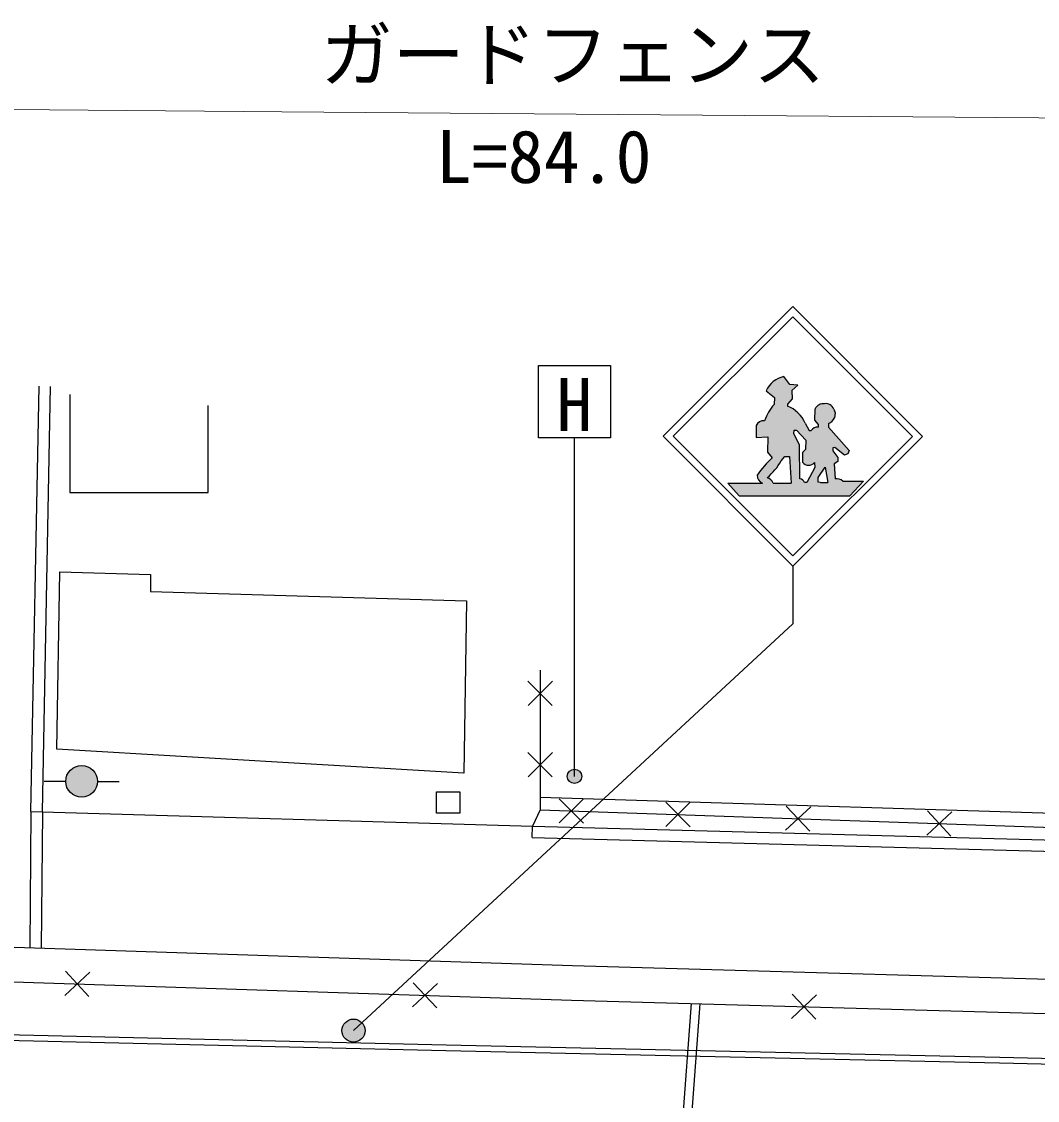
# Model space of a CAD drawing. Units: millimetres at full size, sheet at 1:1000; details may follow other scales. Extents: x 40000 to 680000, y 20000 to 380000.
# Drawn here: x 254227 to 289460, y 278742 to 316143 of the extents above; entities that cross this region are included whole.
import ezdxf
from ezdxf.enums import TextEntityAlignment as Align

# ---------------------------------------------------------------- set-up
doc = ezdxf.new("R2010")
doc.units = ezdxf.units.MM
doc.header["$LTSCALE"] = 1000
for name, color, linetype, lineweight in [('M-BGD', 7, 'Continuous', 25), ('M-BGD-EXST', 7, 'Continuous', 25), ('M-STR-HTXT', 7, 'Continuous', 13), ('M-STR-STRC', 7, 'Continuous', 25)]:
    doc.layers.add(name, color=color, linetype=linetype, lineweight=lineweight)
doc.styles.add('ＭＳ ゴシック', font='')
doc.styles.get('ＭＳ ゴシック').set_extended_font_data('MS Gothic')

msp = doc.modelspace()

# ---------------------------------------------------------------- hatches: boundary and pattern name
at = {"layer": 'M-BGD'}
msp.add_hatch(color=256, dxfattribs=at).paths.add_polyline_path([(256858, 289803, 1), (255758, 289803, 0.41421), (256308, 289253, 0.41421)])
at = {"layer": 'M-BGD-EXST'}
msp.add_hatch(color=256, dxfattribs=at).paths.add_polyline_path([(273184, 289858, 0.41421), (273523, 289758, 0.41421), (273623, 290097, 1)])
at = {"layer": 'M-STR-STRC'}
for points in [[(280698, 301060), (280860, 301066), (280920, 300145), (281380, 300163), (281379, 300166), (281378, 300169), (281377, 300172), (281375, 300175), (281374, 300178), (281373, 300181), (281371, 300184), (281370, 300187), (281369, 300190), (281367, 300193), (281366, 300196), (281364, 300199), (281362, 300202), (281360, 300205), (281359, 300207), (281357, 300210), (281355, 300213), (281353, 300216), (281351, 300218), (281349, 300221), (281347, 300224), (281345, 300226), (281343, 300229), (281341, 300231), (281338, 300234), (281336, 300236), (281334, 300238), (281331, 300241), (281329, 300243), (281327, 300245), (281324, 300247), (281322, 300250), (281319, 300252), (281316, 300254), (281314, 300256), (281311, 300258), (281309, 300260), (281306, 300262), (281303, 300264), (281300, 300265), (281297, 300267), (281295, 300269), (281292, 300270), (281289, 300272), (281286, 300274), (281283, 300275), (281280, 300276), (281277, 300278), (281274, 300279), (281271, 300280), (281268, 300282), (281265, 300283), (281261, 300284), (281258, 300285), (281255, 300286), (281252, 300287), (281249, 300288), (281246, 300289), (281242, 300290), (281239, 300290), (281236, 300291), (281233, 300292), (281229, 300292), (281226, 300293), (281223, 300293), (281209, 301469), (281016, 301856), (281019, 301977), (281105, 301980), (281427, 301634), (281421, 301306), (281306, 301200), (281312, 300863), (281315, 300859), (281318, 300856), (281320, 300852), (281323, 300849), (281326, 300845), (281329, 300842), (281333, 300839), (281336, 300836), (281339, 300832), (281342, 300829), (281346, 300826), (281349, 300823), (281353, 300820), (281356, 300817), (281360, 300814), (281363, 300812), (281367, 300809), (281371, 300806), (281374, 300804), (281378, 300801), (281382, 300799), (281386, 300797), (281390, 300794), (281394, 300792), (281398, 300790), (281402, 300788), (281406, 300786), (281410, 300784), (281414, 300782), (281418, 300780), (281422, 300778), (281427, 300777), (281431, 300775), (281435, 300774), (281439, 300772), (281444, 300771), (281448, 300769), (281452, 300768), (281457, 300767), (281461, 300766), (281466, 300765), (281470, 300764), (281475, 300763), (281479, 300763), (281484, 300762), (281488, 300761), (281493, 300761), (281497, 300760), (281502, 300760), (281506, 300760), (281511, 300760), (281515, 300760), (281520, 300759), (281524, 300760), (281529, 300760), (281533, 300760), (281538, 300760), (281543, 300760), (281547, 300761), (281552, 300761), (281556, 300762), (281561, 300763), (281565, 300763), (281569, 300764), (281574, 300765), (281578, 300766), (281583, 300767), (281587, 300768), (281592, 300770), (281596, 300771), (281600, 300772), (281605, 300774), (281609, 300775), (281613, 300777), (281617, 300778), (281621, 300780), (281626, 300782), (281630, 300784), (281634, 300786), (281638, 300788), (281642, 300790), (281646, 300792), (281650, 300794), (281654, 300797), (281658, 300799), (281662, 300802), (281665, 300804), (281669, 300807), (281673, 300809), (281676, 300812), (281680, 300815), (281684, 300818), (281687, 300820), (281690, 300823), (281694, 300826), (281697, 300830), (281701, 300833), (281704, 300836), (281707, 300839), (281710, 300842), (281713, 300846), (281716, 300849), (281719, 300853), (281722, 300856), (281723, 300857), (281740, 300689), (281460, 300160), (281859, 300171), (281856, 300340), (282092, 300700), (282194, 300168), (282713, 300213), (282708, 300217), (282702, 300221), (282697, 300224), (282692, 300228), (282687, 300232), (282681, 300235), (282676, 300239), (282670, 300242), (282664, 300245), (282659, 300249), (282653, 300252), (282647, 300255), (282642, 300258), (282636, 300260), (282630, 300263), (282624, 300265), (282618, 300268), (282612, 300270), (282606, 300272), (282599, 300275), (282593, 300277), (282587, 300279), (282581, 300280), (282575, 300282), (282568, 300284), (282562, 300285), (282556, 300286), (282549, 300288), (282543, 300289), (282536, 300290), (282530, 300291), (282524, 300292), (282517, 300292), (282511, 300293), (282504, 300293), (282498, 300294), (282491, 300294), (282485, 300294), (282478, 300294), (282472, 300294), (282465, 300294), (282459, 300293), (282452, 300293), (282447, 300293), (282414, 300813), (282532, 300887), (282532, 301031), (282361, 301265), (282361, 301371), (282438, 301374), (282772, 301117), (282881, 301161), (282931, 301274), (282216, 302087), (282216, 302208), (282221, 302210), (282227, 302212), (282232, 302215), (282237, 302217), (282243, 302219), (282248, 302221), (282253, 302224), (282258, 302227), (282263, 302229), (282268, 302232), (282273, 302235), (282278, 302238), (282283, 302241), (282288, 302244), (282293, 302247), (282297, 302250), (282302, 302254), (282307, 302257), (282311, 302261), (282316, 302264), (282320, 302268), (282324, 302272), (282329, 302275), (282333, 302279), (282337, 302283), (282341, 302287), (282345, 302291), (282349, 302296), (282353, 302300), (282357, 302304), (282360, 302308), (282364, 302313), (282367, 302317), (282371, 302322), (282374, 302327), (282378, 302331), (282381, 302336), (282384, 302341), (282387, 302346), (282390, 302351), (282393, 302356), (282396, 302361), (282398, 302366), (282401, 302371), (282404, 302376), (282406, 302381), (282408, 302386), (282411, 302392), (282413, 302397), (282415, 302402), (282417, 302408), (282418, 302410), (282441, 302578), (282395, 302711), (282393, 302715), (282391, 302720), (282389, 302725), (282386, 302730), (282384, 302734), (282381, 302739), (282379, 302744), (282376, 302748), (282374, 302753), (282371, 302757), (282368, 302762), (282365, 302766), (282362, 302770), (282359, 302775), (282356, 302779), (282353, 302783), (282349, 302787), (282346, 302791), (282343, 302795), (282339, 302799), (282336, 302803), (282332, 302807), (282328, 302810), (282324, 302814), (282321, 302818), (282317, 302821), (282313, 302825), (282309, 302828), (282305, 302831), (282301, 302835), (282296, 302838), (282292, 302841), (282288, 302844), (282283, 302847), (282279, 302850), (282275, 302853), (282270, 302855), (282266, 302858), (282261, 302861), (282256, 302863), (282252, 302866), (282247, 302868), (282242, 302870), (282237, 302872), (282233, 302874), (282228, 302876), (282223, 302878), (282218, 302880), (282213, 302882), (282208, 302883), (282203, 302885), (282198, 302886), (282193, 302888), (282188, 302889), (282183, 302890), (282177, 302891), (282172, 302892), (282167, 302893), (282162, 302894), (282157, 302895), (282152, 302896), (282146, 302896), (282141, 302897), (282136, 302897), (282131, 302897), (282125, 302898), (282120, 302898), (282115, 302898), (282110, 302898), (282104, 302898), (282099, 302897), (282094, 302897), (282089, 302896), (282083, 302896), (282078, 302895), (282077, 302895), (282072, 302896), (282066, 302896), (282060, 302897), (282055, 302897), (282049, 302897), (282043, 302897), (282037, 302897), (282031, 302897), (282026, 302897), (282020, 302896), (282014, 302896), (282009, 302895), (282003, 302895), (281997, 302894), (281991, 302893), (281986, 302892), (281980, 302891), (281974, 302890), (281969, 302889), (281963, 302887), (281958, 302886), (281952, 302884), (281947, 302883), (281941, 302881), (281936, 302879), (281930, 302877), (281925, 302875), (281919, 302873), (281914, 302871), (281909, 302869), (281904, 302866), (281898, 302864), (281893, 302861), (281888, 302859), (281883, 302856), (281878, 302853), (281873, 302850), (281868, 302847), (281863, 302844), (281858, 302841), (281854, 302838), (281849, 302834), (281844, 302831), (281840, 302827), (281835, 302824), (281831, 302820), (281827, 302816), (281822, 302813), (281818, 302809), (281814, 302805), (281810, 302801), (281806, 302797), (281802, 302792), (281798, 302788), (281794, 302784), (281790, 302779), (281787, 302775), (281783, 302771), (281779, 302766), (281776, 302761), (281773, 302757), (281769, 302752), (281766, 302747), (281763, 302742), (281760, 302737), (281757, 302732), (281754, 302727), (281752, 302722), (281749, 302717), (281748, 302716), (281737, 302324), (281864, 302180), (281864, 302081), (281859, 302082), (281854, 302082), (281849, 302082), (281844, 302082), (281839, 302082), (281834, 302082), (281829, 302082), (281824, 302082), (281819, 302081), (281814, 302081), (281809, 302080), (281804, 302080), (281799, 302079), (281794, 302078), (281789, 302077), (281784, 302077), (281779, 302075), (281774, 302074), (281769, 302073), (281764, 302072), (281759, 302070), (281755, 302069), (281750, 302067), (281745, 302066), (281740, 302064), (281736, 302062), (281731, 302060), (281726, 302058), (281722, 302056), (281717, 302054), (281713, 302052), (281708, 302050), (281704, 302047), (281699, 302045), (281695, 302042), (281691, 302040), (281686, 302037), (281682, 302034), (281678, 302032), (281674, 302029), (281670, 302026), (281666, 302023), (281662, 302020), (281658, 302016), (281654, 302013), (281650, 302010), (281646, 302006), (281643, 302003), (281639, 302000), (281636, 301996), (281632, 301992), (281629, 301989), (281625, 301985), (281622, 301981), (281619, 301977), (281616, 301973), (281613, 301969), (281610, 301966), (281541, 301966), (281402, 302220), (281394, 302238), (281386, 302255), (281378, 302273), (281369, 302290), (281360, 302308), (281350, 302325), (281341, 302342), (281331, 302358), (281320, 302375), (281310, 302391), (281299, 302407), (281288, 302423), (281276, 302439), (281265, 302455), (281253, 302470), (281240, 302485), (281228, 302500), (281215, 302515), (281202, 302530), (281189, 302544), (281175, 302558), (281162, 302572), (281148, 302585), (281133, 302599), (281119, 302612), (281104, 302625), (281089, 302637), (281074, 302649), (281059, 302661), (281043, 302673), (281028, 302685), (281012, 302696), (280996, 302707), (280979, 302718), (280963, 302728), (280946, 302738), (280929, 302748), (280912, 302757), (280895, 302766), (280878, 302775), (280860, 302784), (280842, 302792), (280825, 302800), (280807, 302808), (280790, 302814), (280790, 302878), (280958, 303068), (280946, 303351), (281149, 303542), (280872, 303565), (280665, 303837), (280650, 303834), (280635, 303830), (280621, 303826), (280606, 303822), (280592, 303818), (280577, 303813), (280563, 303809), (280549, 303804), (280535, 303798), (280521, 303793), (280507, 303787), (280493, 303781), (280479, 303775), (280465, 303769), (280452, 303762), (280439, 303755), (280425, 303748), (280412, 303740), (280399, 303733), (280386, 303725), (280374, 303717), (280361, 303708), (280349, 303700), (280336, 303691), (280324, 303682), (280312, 303673), (280300, 303664), (280289, 303654), (280277, 303644), (280266, 303634), (280255, 303624), (280244, 303614), (280233, 303603), (280223, 303593), (280212, 303582), (280202, 303571), (280192, 303559), (280182, 303548), (280173, 303536), (280163, 303525), (280154, 303513), (280145, 303501), (280136, 303488), (280128, 303476), (280119, 303463), (280111, 303451), (280103, 303438), (280096, 303425), (280088, 303412), (280081, 303398), (280074, 303385), (280067, 303372), (280061, 303358), (280054, 303344), (280053, 303340), (280336, 303110), (280330, 302867), (280310, 302845), (280291, 302822), (280272, 302799), (280253, 302775), (280235, 302751), (280217, 302727), (280200, 302703), (280183, 302678), (280166, 302653), (280150, 302627), (280135, 302602), (280120, 302576), (280105, 302550), (280091, 302523), (280077, 302497), (280064, 302470), (280051, 302443), (280038, 302416), (280027, 302388), (280015, 302360), (280004, 302332), (279995, 302307), (279990, 302308), (279984, 302308), (279979, 302308), (279974, 302308), (279968, 302308), (279963, 302308), (279957, 302307), (279952, 302307), (279947, 302307), (279941, 302306), (279936, 302305), (279931, 302305), (279925, 302304), (279920, 302303), (279915, 302302), (279910, 302301), (279904, 302300), (279899, 302298), (279894, 302297), (279889, 302296), (279884, 302294), (279878, 302292), (279873, 302291), (279868, 302289), (279863, 302287), (279858, 302285), (279853, 302283), (279848, 302281), (279843, 302278), (279839, 302276), (279834, 302274), (279829, 302271), (279824, 302269), (279820, 302266), (279815, 302263), (279811, 302260), (279806, 302257), (279802, 302254), (279797, 302251), (279793, 302248), (279788, 302245), (279784, 302242), (279780, 302238), (279776, 302235), (279772, 302231), (279768, 302228), (279764, 302224), (279760, 302220), (279756, 302217), (279752, 302213), (279749, 302209), (279745, 302205), (279742, 302201), (279738, 302197), (279735, 302193), (279731, 302188), (279728, 302184), (279725, 302180), (279722, 302175), (279719, 302171), (279716, 302166), (279713, 302162), (279710, 302157), (279708, 302153), (279705, 302148), (279702, 302143), (279701, 302140), (279701, 301724), (280105, 301742), (280099, 301210), (280261, 301020), (280212, 300974), (280165, 300927), (280118, 300879), (280072, 300831), (280027, 300782), (279983, 300731), (279940, 300680), (279898, 300629), (279856, 300576), (279816, 300523), (279776, 300470), (279741, 300420), (279741, 300415), (279741, 300410), (279741, 300406), (279741, 300401), (279741, 300396), (279741, 300391), (279741, 300386), (279742, 300382), (279742, 300377), (279743, 300372), (279743, 300367), (279744, 300363), (279745, 300358), (279746, 300353), (279747, 300348), (279748, 300344), (279749, 300339), (279750, 300335), (279751, 300330), (279753, 300325), (279754, 300321), (279756, 300316), (279757, 300312), (279759, 300307), (279761, 300303), (279763, 300298), (279764, 300294), (279766, 300290), (279769, 300285), (279771, 300281), (279773, 300277), (279775, 300272), (279778, 300268), (279780, 300264), (279782, 300260), (279785, 300256), (279788, 300252), (279790, 300248), (279793, 300244), (279796, 300240), (279799, 300236), (279802, 300233), (279805, 300229), (279808, 300225), (279811, 300222), (279815, 300218), (279818, 300215), (279821, 300211), (279825, 300208), (279828, 300205), (279832, 300201), (279835, 300198), (279839, 300195), (279843, 300192), (279846, 300189), (279850, 300186), (279854, 300183), (279858, 300181), (279862, 300178), (279866, 300175), (279870, 300173), (279874, 300170), (279878, 300168), (279882, 300165), (279886, 300163), (279891, 300161), (279895, 300159), (279899, 300157), (279904, 300155), (279908, 300153), (279913, 300151), (279917, 300149), (279922, 300148), (279926, 300146), (279928, 300145), (280289, 300145), (280288, 300150), (280286, 300154), (280285, 300159), (280283, 300163), (280281, 300167), (280279, 300172), (280277, 300176), (280275, 300180), (280273, 300185), (280271, 300189), (280269, 300193), (280266, 300197), (280264, 300201), (280262, 300205), (280259, 300209), (280256, 300213), (280254, 300217), (280251, 300221), (280248, 300225), (280245, 300229), (280242, 300232), (280239, 300236), (280236, 300240), (280233, 300243), (280230, 300247), (280227, 300250), (280224, 300253), (280220, 300257), (280217, 300260), (280213, 300263), (280210, 300266), (280206, 300270), (280203, 300273), (280199, 300276), (280195, 300278), (280191, 300281), (280188, 300284), (280184, 300287), (280180, 300289), (280176, 300292), (280172, 300294), (280168, 300297), (280164, 300299), (280159, 300301), (280155, 300304), (280151, 300306), (280147, 300308), (280142, 300310), (280138, 300312), (280134, 300314), (280129, 300315), (280125, 300317), (280120, 300319), (280116, 300320), (280112, 300322), (280107, 300323), (280102, 300324), (280098, 300326), (280093, 300327), (280092, 300327), (280123, 300354), (280153, 300382), (280183, 300411), (280212, 300440), (280241, 300469), (280269, 300499), (280297, 300530), (280324, 300561), (280351, 300592), (280377, 300624), (280402, 300656), (280427, 300689), (280452, 300722), (280475, 300756), (280498, 300790), (280521, 300824), (280543, 300859), (280564, 300895), (280577, 300916)], [(282949, 299705), (283423, 300213), (282713, 300213), (282194, 300168), (281935, 300168), (281859, 300171), (281460, 300160), (281380, 300163), (280920, 300145), (280289, 300145), (279928, 300145), (278722, 300145), (279117, 299705)], [(266077, 281378, 0.41421), (265525, 281500, 0.41421), (265402, 280948, 1)]]:
    msp.add_hatch(color=256, dxfattribs=at).paths.add_polyline_path(points)

# ---------------------------------------------------------------- linework, layer by layer
at = {"layer": 'M-BGD'}
for p, q in [((254548, 288759), (254832, 303499)), ((254948, 288751), (255232, 303491)), ((272635, 292433), (271789, 293279)), ((271796, 292438), (272637, 293279)), ((272635, 289958), (271789, 290804)), ((271796, 289963), (272637, 290804)), ((255758, 289803), (255008, 289803)), ((256858, 289803), (257608, 289803)), ((273713, 288358), (272868, 289203)), ((272875, 288363), (273716, 289203)), ((254548, 288759), (254508, 284038)), ((254948, 288747), (254908, 284025)), ((272213, 288816), (271949, 288252)), ((277412, 288231), (276566, 289077)), ((276574, 288236), (277415, 289077)), ((280727, 288107), (281596, 288919)), ((281564, 288074), (280748, 288948)), ((285621, 287939), (286490, 288751)), ((286459, 287906), (285642, 288780)), ((271938, 287852), (271949, 288252)), ((255727, 282380), (256595, 283193)), ((256564, 282348), (255747, 283221)), ((267790, 281982), (268658, 282795)), ((268627, 281949), (267810, 282823)), ((280934, 281584), (281799, 282401)), ((281772, 281556), (280951, 282425)), ((276560, 270234), (277467, 282099)), ((276861, 270224), (277767, 282091))]:
    msp.add_line(p, q, dxfattribs=at)
for points in [[(255902, 303210), (255902, 299821), (260701, 299821), (260701, 302831)], [(272213, 293659), (272213, 288816), (293700, 288079)], [(272213, 289255), (293730, 288582), (293713, 288079), (293701, 287673)], [(254548, 288759), (271949, 288252), (293587, 287676), (312747, 287108), (335667, 286549), (373254, 285951), (385576, 285872), (398285, 285882), (415728, 286131), (420855, 286105), (453474, 286044), (480155, 285975), (494087, 285929), (517347, 286600), (547871, 287807), (552320, 288057), (559381, 288527)], [(271938, 287852), (293576, 287276), (312736, 286708), (335659, 286149), (373249, 285551), (385575, 285472), (398288, 285482), (415730, 285731), (420853, 285705)], [(253624, 284067), (273339, 283416), (294300, 282824), (311963, 282557), (335852, 281955), (363816, 282103), (413656, 281909), (444162, 281781), (477168, 281938), (501049, 281939), (521932, 282381), (551807, 283347), (559390, 283777)], [(233640, 283487), (253585, 282868), (273303, 282217), (294274, 281624), (311939, 281357), (335840, 280755), (363817, 280903), (413651, 280709), (444163, 280581), (477171, 280738), (501062, 280739), (521964, 281181), (551860, 282149), (559392, 282570)]]:
    msp.add_lwpolyline(points, dxfattribs=at)
for points in [[(255446, 290923), (255549, 297072), (258704, 296980), (258704, 296383), (269659, 296061), (269570, 290085)], [(268615, 289439), (269431, 289439), (269431, 288700), (268615, 288700)]]:
    msp.add_lwpolyline(points, close=True, dxfattribs=at)
msp.add_circle((256308, 289803), 550, dxfattribs=at)
at = {"layer": 'M-BGD-EXST'}
msp.add_line((273404, 289977), (273401, 301718), dxfattribs=at)
msp.add_lwpolyline([(272151, 304218), (274651, 304218), (274651, 301718), (272151, 301718)], close=True, dxfattribs=at)
msp.add_circle((273404, 289977), 250, dxfattribs=at)
at = {"layer": 'M-STR-HTXT'}
msp.add_lwpolyline([(235038, 313253), (263255, 313009), (301189, 312714), (318452, 312667)], dxfattribs=at)
at = {"layer": 'M-STR-STRC'}
for p, q in [((276477, 301765), (280977, 306265)), ((285477, 301764), (280977, 306265)), ((276831, 301765), (280977, 305911)), ((285124, 301764), (280977, 305911)), ((280872, 303565), (280665, 303837)), ((280053, 303340), (280336, 303110)), ((281149, 303542), (280872, 303565)), ((281149, 303542), (280946, 303351)), ((280946, 303351), (280958, 303068)), ((280336, 303110), (280330, 302867)), ((280958, 303068), (280790, 302878)), ((280790, 302878), (280790, 302814)), ((281737, 302324), (281748, 302716)), ((282395, 302711), (282441, 302578)), ((282441, 302578), (282418, 302410)), ((281402, 302220), (281541, 301966)), ((281864, 302180), (281737, 302324)), ((282216, 302208), (282216, 302087)), ((279701, 302140), (279701, 301724)), ((281016, 301856), (281019, 301977)), ((281209, 301469), (281016, 301856)), ((281019, 301977), (281105, 301980)), ((281105, 301980), (281427, 301634)), ((281541, 301966), (281610, 301966)), ((281864, 302081), (281864, 302180)), ((282216, 302087), (282931, 301274)), ((276477, 301765), (280977, 297264)), ((276831, 301765), (280977, 297617)), ((279701, 301724), (280105, 301742)), ((280105, 301742), (280099, 301210)), ((280977, 297617), (285124, 301764)), ((280977, 297264), (285477, 301764)), ((281223, 300293), (281209, 301469)), ((281427, 301634), (281421, 301306)), ((280099, 301210), (280261, 301020)), ((281421, 301306), (281306, 301200)), ((281306, 301200), (281312, 300863)), ((282438, 301374), (282361, 301371)), ((282361, 301371), (282361, 301265)), ((282361, 301265), (282532, 301031)), ((282772, 301117), (282438, 301374)), ((282881, 301161), (282772, 301117)), ((282931, 301274), (282881, 301161)), ((280577, 300916), (280698, 301060)), ((280698, 301060), (280860, 301066)), ((280860, 301066), (280920, 300145)), ((281723, 300857), (281740, 300689)), ((282532, 300887), (282414, 300813)), ((282414, 300813), (282447, 300293)), ((282532, 301031), (282532, 300887)), ((281740, 300689), (281460, 300160)), ((281856, 300340), (282092, 300700)), ((281859, 300171), (281856, 300340)), ((282092, 300700), (282194, 300168)), ((278722, 300145), (279928, 300145)), ((278722, 300145), (279117, 299705)), ((280289, 300145), (280920, 300145)), ((281460, 300160), (281380, 300163)), ((281935, 300168), (281859, 300171)), ((281935, 300168), (282194, 300168)), ((282713, 300213), (283423, 300213)), ((283423, 300213), (282949, 299705)), ((279117, 299705), (282949, 299705)), ((280977, 297264), (280977, 295264)), ((265739, 281163), (280977, 295264))]:
    msp.add_line(p, q, dxfattribs=at)
for points in [[(229500, 281333), (247732, 280972), (268945, 280468), (288148, 280046), (314649, 279410)], [(229504, 281533), (247737, 281172), (268950, 280668), (288153, 280246), (314654, 279610)]]:
    msp.add_lwpolyline(points, dxfattribs=at)
msp.add_circle((265739, 281163), 400, dxfattribs=at)
for centre, radius, start, end in [((280843, 302992), 863, 101.9099, 156.1964), ((281610, 301722), 1718, 138.177, 160.0693), ((280377, 301777), 1117, 23.3704, 68.2743), ((282043, 302567), 330, 83.9547, 153.1252), ((282116, 302597), 301, 22.2462, 97.3706), ((279975, 302000), 308, 86.2887, 152.9588), ((282108, 302519), 329, 289.2307, 340.7693), ((281841, 301794), 288, 85.5239, 143.364), ((282878, 298231), 3825, 133.1717, 145.0835), ((278536, 302102), 2360, 311.2307, 329.8244), ((281520, 301020), 260, 217.0473, 321.304), ((280015, 300406), 275, 177.0124, 251.5462), ((280031, 300063), 271, 17.681, 76.9396), ((281199, 300104), 190, 17.796, 82.5977), ((282481, 299922), 372, 51.3552, 95.2346)]:
    msp.add_arc(centre, radius, start, end, dxfattribs=at)

# ---------------------------------------------------------------- texts
at = {"layer": 'M-BGD-EXST', "style": 'ＭＳ ゴシック'}
msp.add_text('H', height=1833, dxfattribs=at).set_placement((273401, 302868), align=Align.MIDDLE_CENTER)
at = {"layer": 'M-STR-HTXT', "style": 'ＭＳ ゴシック'}
for s, p in [('ガードフェンス', (273346, 313533)), ('L=84.0', (272335, 309998))]:
    msp.add_text(s, height=1833, dxfattribs=at).set_placement(p, align=Align.BOTTOM_CENTER)

doc.saveas('drawing.dxf')
